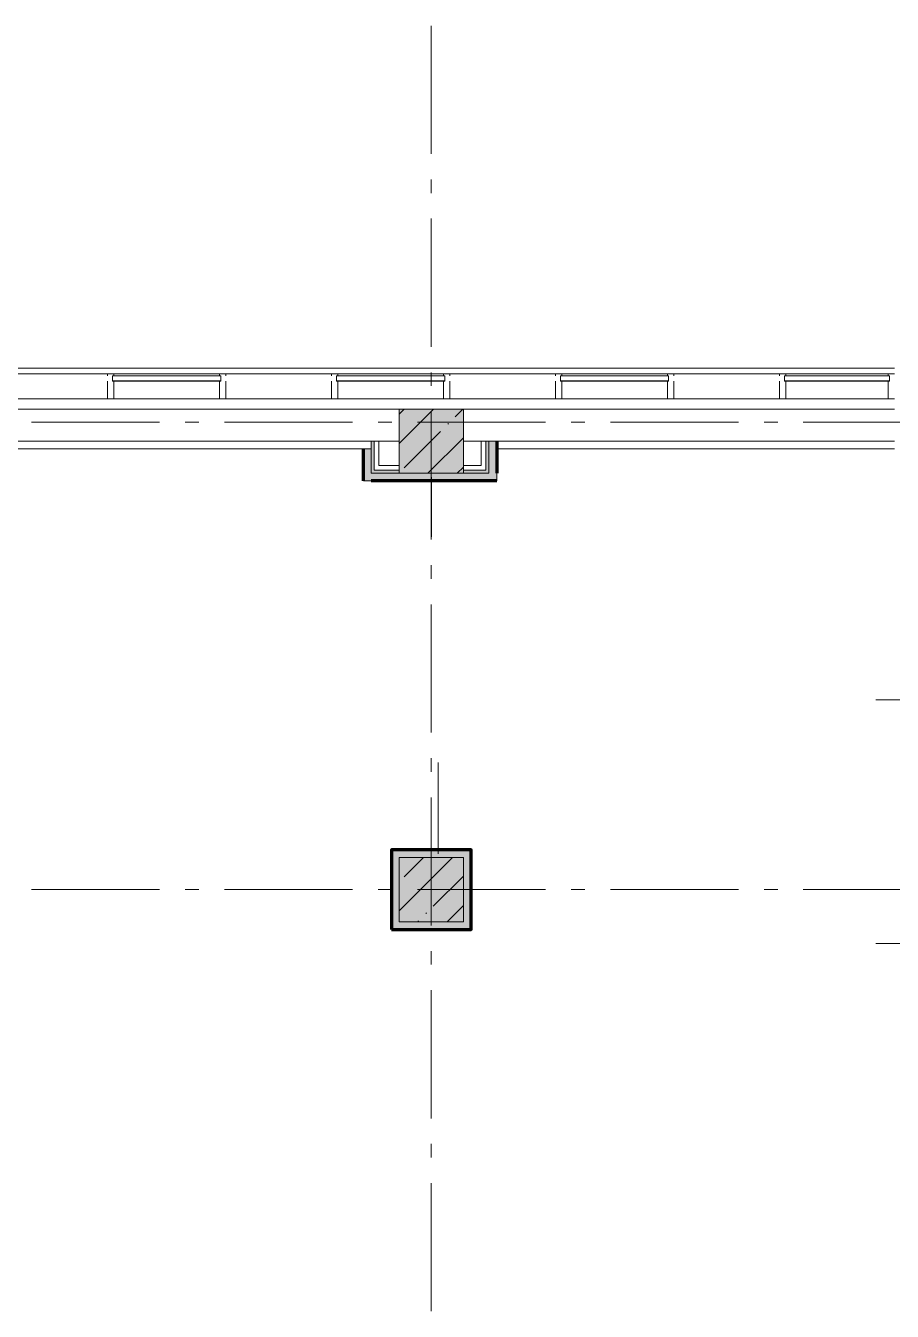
# Model space of a CAD drawing. Header units: millimetres. Extents: x -537608 to 253996, y -217170 to 186033.
# Drawn here: x -359227 to -352464, y -13692 to -3657 of the extents above; entities that cross this region are included whole.
import ezdxf

# ---------------------------------------------------------------- set-up
doc = ezdxf.new("R2010")
doc.units = ezdxf.units.MM
doc.layers.add('16) Лак 1.6м', color=160, linetype='Continuous', lineweight=90)
doc.layers.add('PDF _Геометрия', color=7, linetype='Continuous')
doc.layers.add('PDF _Сплошная заливка', color=7, linetype='Continuous', true_color=0xffffff)

msp = doc.modelspace()

# ---------------------------------------------------------------- hatches: boundary and pattern name
at = {"layer": 'PDF _Сплошная заливка', "transparency": 33554559}
msp.add_hatch(color=256, dxfattribs=at).paths.add_polyline_path([(-356311.3745, -7150.6582), (-355811.3724, -7150.6582), (-355811.3724, -6650.6577), (-356311.3745, -6650.6577), (-356311.3745, -6865.691)])
at = {"layer": 'PDF _Сплошная заливка', "true_color": 0xfec501, "transparency": 33554559}
for points in [[(-355811.3724, -10150.6589), (-355811.3724, -10090.6585), (-356371.373, -10090.6585), (-356371.373, -10150.6589), (-356311.3745, -10150.6589)], [(-355811.3724, -10650.6589), (-355751.3738, -10650.6589), (-355751.3738, -10090.6585), (-355811.3724, -10090.6585), (-355811.3724, -10150.6589)], [(-355811.3724, -10710.6585), (-355751.3738, -10710.6585), (-355751.3738, -10650.6589), (-356311.3745, -10650.6589), (-356311.3745, -10710.6585)]]:
    msp.add_hatch(color=40, dxfattribs=at).paths.add_polyline_path(points)

# ---------------------------------------------------------------- linework, layer by layer
at = {"layer": '16) Лак 1.6м'}
for p, q in [((-355551.373, -6900.6582), (-355551.373, -7150.6582)), ((-356591.3706, -7210.6584), (-356591.3706, -6960.6578)), ((-355551.373, -7210.6584), (-356531.372, -7210.6584))]:
    msp.add_line(p, q, dxfattribs=at)
msp.add_lwpolyline([(-356371.373, -10710.6585), (-355751.3738, -10710.6585), (-355751.3738, -10090.6585), (-356371.373, -10090.6585)], close=True, dxfattribs=at)
at = {"layer": 'PDF _Геометрия', "color": 253, "lineweight": 9, "true_color": 0xaaaaaa}
for p, q in [((-356061.3734, -4656.9137), (-356061.3734, -3656.9137)), ((-356061.3734, -4962.7473), (-356061.3734, -4856.9145)), ((-356061.3734, -6162.7476), (-356061.3734, -5162.7482)), ((-360301.3675, -6330.6587), (-352446.3735, -6330.6587)), ((-356061.3734, -6468.5818), (-356061.3734, -6362.7479)), ((-358548.5956, -6428.6574), (-357704.7064, -6428.6574)), ((-357714.7046, -6430.6575), (-358538.5972, -6430.6575)), ((-356800.8186, -6428.6574), (-355956.9293, -6428.6574)), ((-355966.9276, -6430.6575), (-356790.8116, -6430.6575)), ((-355053.033, -6428.6574), (-354209.1437, -6428.6574)), ((-354219.1506, -6430.6575), (-355043.0346, -6430.6575)), ((-353305.2559, -6428.6574), (-352486.3668, -6428.6574)), ((-352496.3737, -6430.6575), (-353295.2576, -6430.6575)), ((-356061.3734, -7668.5815), (-356061.3734, -6668.5816)), ((-358181.6977, -6750.6576), (-359181.702, -6750.6576)), ((-357875.8662, -6750.6576), (-357981.6968, -6750.6576)), ((-356675.8611, -6750.6576), (-357675.8653, -6750.6576)), ((-356370.0296, -6750.6576), (-356475.8689, -6750.6576)), ((-355170.0331, -6750.6576), (-356170.0288, -6750.6576)), ((-354864.2016, -6750.6576), (-354970.0322, -6750.6576)), ((-353664.1965, -6750.6576), (-354664.2007, -6750.6576)), ((-353358.365, -6750.6576), (-353464.1956, -6750.6576)), ((-352158.3599, -6750.6576), (-353158.3641, -6750.6576)), ((-356061.3734, -7974.4152), (-356061.3734, -7868.5813)), ((-356061.3734, -9174.4149), (-356061.3734, -8174.415)), ((-356061.3734, -9480.2483), (-356061.3734, -9374.4158)), ((-356061.3734, -10680.2493), (-356061.3734, -9680.2484)), ((-359181.702, -10400.6592), (-358181.6977, -10400.6592)), ((-357981.6968, -10400.6592), (-357875.8662, -10400.6592)), ((-357675.8653, -10400.6592), (-356675.8611, -10400.6592)), ((-356475.8689, -10400.6592), (-356370.0296, -10400.6592)), ((-356170.0288, -10400.6592), (-355170.0331, -10400.6592)), ((-354970.0322, -10400.6592), (-354864.2016, -10400.6592)), ((-354664.2007, -10400.6592), (-353664.1965, -10400.6592)), ((-353464.1956, -10400.6592), (-353358.365, -10400.6592)), ((-353158.3641, -10400.6592), (-352158.3599, -10400.6592)), ((-356061.3734, -10986.0827), (-356061.3734, -10880.2489)), ((-356061.3734, -12186.0826), (-356061.3734, -11186.083)), ((-356061.3734, -12491.916), (-356061.3734, -12386.0828)), ((-356061.3734, -13691.9158), (-356061.3734, -12691.9161))]:
    msp.add_line(p, q, dxfattribs=at)
at = {"layer": 'PDF _Геометрия', "lineweight": 9}
for p, q in [((-358588.5974, -6373.658), (-359412.4815, -6373.658)), ((-358538.5972, -6373.658), (-358588.5974, -6373.658)), ((-358588.5974, -6373.658), (-358588.5974, -6390.6572)), ((-358548.5956, -6430.6575), (-358548.5956, -6390.6572)), ((-358548.5956, -6390.6572), (-358538.5972, -6390.6572)), ((-357714.7046, -6373.658), (-358538.5972, -6373.658)), ((-358538.5972, -6390.6572), (-358538.5972, -6373.658)), ((-357714.7046, -6390.6572), (-358538.5972, -6390.6572)), ((-357664.7044, -6373.658), (-357714.7046, -6373.658)), ((-357714.7046, -6373.658), (-357714.7046, -6390.6572)), ((-357714.7046, -6390.6572), (-357704.7064, -6390.6572)), ((-357704.7064, -6390.6572), (-357704.7064, -6430.6575)), ((-356840.8118, -6373.658), (-357664.7044, -6373.658)), ((-357664.7044, -6390.6572), (-357664.7044, -6373.658)), ((-356790.8116, -6373.658), (-356840.8118, -6373.658)), ((-356840.8118, -6373.658), (-356840.8118, -6390.6572)), ((-356800.8186, -6430.6575), (-356800.8186, -6390.6572)), ((-356800.8186, -6390.6572), (-356790.8116, -6390.6572)), ((-355966.9276, -6373.658), (-356790.8116, -6373.658)), ((-356790.8116, -6390.6572), (-356790.8116, -6373.658)), ((-355966.9276, -6390.6572), (-356790.8116, -6390.6572)), ((-355916.9274, -6373.658), (-355966.9276, -6373.658)), ((-355966.9276, -6373.658), (-355966.9276, -6390.6572)), ((-355966.9276, -6390.6572), (-355956.9293, -6390.6572)), ((-355956.9293, -6390.6572), (-355956.9293, -6430.6575)), ((-355093.0348, -6373.658), (-355916.9274, -6373.658)), ((-355916.9274, -6390.6572), (-355916.9274, -6373.658)), ((-355043.0346, -6373.658), (-355093.0348, -6373.658)), ((-355093.0348, -6373.658), (-355093.0348, -6390.6572)), ((-355053.033, -6430.6575), (-355053.033, -6390.6572)), ((-355053.033, -6390.6572), (-355043.0346, -6390.6572)), ((-354219.1506, -6373.658), (-355043.0346, -6373.658)), ((-355043.0346, -6390.6572), (-355043.0346, -6373.658)), ((-354219.1506, -6390.6572), (-355043.0346, -6390.6572)), ((-354169.1504, -6373.658), (-354219.1506, -6373.658)), ((-354219.1506, -6373.658), (-354219.1506, -6390.6572)), ((-354219.1506, -6390.6572), (-354209.1437, -6390.6572)), ((-354209.1437, -6390.6572), (-354209.1437, -6430.6575)), ((-353345.2578, -6373.658), (-354169.1504, -6373.658)), ((-354169.1504, -6390.6572), (-354169.1504, -6373.658)), ((-353295.2576, -6373.658), (-353345.2578, -6373.658)), ((-353345.2578, -6373.658), (-353345.2578, -6390.6572)), ((-353305.2559, -6430.6575), (-353305.2559, -6390.6572)), ((-353305.2559, -6390.6572), (-353295.2576, -6390.6572)), ((-352496.3737, -6373.658), (-353295.2576, -6373.658)), ((-353295.2576, -6390.6572), (-353295.2576, -6373.658)), ((-352496.3737, -6390.6572), (-353295.2576, -6390.6572)), ((-352446.3735, -6373.658), (-352496.3737, -6373.658)), ((-352496.3737, -6373.658), (-352496.3737, -6390.6572)), ((-352496.3737, -6390.6572), (-352486.3668, -6390.6572)), ((-352486.3668, -6390.6572), (-352486.3668, -6430.6575)), ((-358588.5974, -6430.6575), (-358588.5974, -6570.6577)), ((-358538.5972, -6430.6575), (-358548.5956, -6430.6575)), ((-358538.5972, -6570.6577), (-358538.5972, -6430.6575)), ((-357704.7064, -6430.6575), (-357714.7046, -6430.6575)), ((-357714.7046, -6430.6575), (-357714.7046, -6570.6577)), ((-357664.7044, -6570.6577), (-357664.7044, -6430.6575)), ((-356840.8118, -6430.6575), (-356840.8118, -6570.6577)), ((-356790.8116, -6430.6575), (-356800.8186, -6430.6575)), ((-356790.8116, -6570.6577), (-356790.8116, -6430.6575)), ((-355956.9293, -6430.6575), (-355966.9276, -6430.6575)), ((-355966.9276, -6430.6575), (-355966.9276, -6570.6577)), ((-355916.9274, -6570.6577), (-355916.9274, -6430.6575)), ((-355093.0348, -6430.6575), (-355093.0348, -6570.6577)), ((-355043.0346, -6430.6575), (-355053.033, -6430.6575)), ((-355043.0346, -6570.6577), (-355043.0346, -6430.6575)), ((-354209.1437, -6430.6575), (-354219.1506, -6430.6575)), ((-354219.1506, -6430.6575), (-354219.1506, -6570.6577)), ((-354169.1504, -6570.6577), (-354169.1504, -6430.6575)), ((-353345.2578, -6430.6575), (-353345.2578, -6570.6577)), ((-353295.2576, -6430.6575), (-353305.2559, -6430.6575)), ((-353295.2576, -6570.6577), (-353295.2576, -6430.6575)), ((-352486.3668, -6430.6575), (-352496.3737, -6430.6575)), ((-352496.3737, -6430.6575), (-352496.3737, -6570.6577)), ((-358588.5974, -6570.6577), (-359412.4815, -6570.6577)), ((-358588.5974, -6570.6577), (-358538.5972, -6570.6577)), ((-357714.7046, -6570.6577), (-358538.5972, -6570.6577)), ((-357714.7046, -6570.6577), (-357664.7044, -6570.6577)), ((-356840.8118, -6570.6577), (-357664.7044, -6570.6577)), ((-356840.8118, -6570.6577), (-356790.8116, -6570.6577)), ((-355966.9276, -6570.6577), (-356790.8116, -6570.6577)), ((-355966.9276, -6570.6577), (-355916.9274, -6570.6577)), ((-355093.0348, -6570.6577), (-355916.9274, -6570.6577)), ((-355093.0348, -6570.6577), (-355043.0346, -6570.6577)), ((-354219.1506, -6570.6577), (-355043.0346, -6570.6577)), ((-354219.1506, -6570.6577), (-354169.1504, -6570.6577)), ((-353345.2578, -6570.6577), (-354169.1504, -6570.6577)), ((-353345.2578, -6570.6577), (-353295.2576, -6570.6577)), ((-352496.3737, -6570.6577), (-353295.2576, -6570.6577)), ((-352496.3737, -6570.6577), (-352446.3735, -6570.6577)), ((-356311.3745, -6650.6577), (-360311.3744, -6650.6577)), ((-360311.3744, -6650.6577), (-356311.3745, -6650.6577)), ((-356311.3745, -6917.3479), (-356044.6837, -6650.6577)), ((-356311.3745, -6689.25), (-356272.7763, -6650.6577)), ((-355811.3724, -6650.6577), (-356311.3745, -6650.6577)), ((-356311.3745, -6650.6577), (-356311.3745, -7150.6582)), ((-355875.0395, -6709.112), (-355816.5825, -6650.6577)), ((-355811.3724, -7150.6582), (-355811.3724, -6650.6577)), ((-352446.3735, -6650.6577), (-355811.3724, -6650.6577)), ((-355811.3724, -6650.6577), (-352446.3735, -6650.6577)), ((-356274.2059, -7108.2854), (-355989.0858, -6823.1621)), ((-355932.0584, -6766.1373), (-355927.3219, -6761.3955)), ((-356531.372, -6900.6582), (-360070.2521, -6900.6582)), ((-360070.2521, -6900.6582), (-356531.372, -6900.6582)), ((-356506.3719, -6900.6582), (-356531.372, -6900.6582)), ((-356531.372, -6900.6582), (-356531.372, -7090.6586)), ((-356471.3735, -6900.6582), (-356506.3719, -6900.6582)), ((-356506.3719, -6900.6582), (-356506.3719, -7090.6586)), ((-356311.3745, -6900.6582), (-356471.3735, -6900.6582)), ((-356471.3735, -7090.6586), (-356471.3735, -6900.6582)), ((-356088.4835, -7150.6582), (-355811.3724, -6873.545)), ((-355671.37, -6900.6582), (-355811.3724, -6900.6582)), ((-355671.37, -6900.6582), (-355636.3716, -6900.6582)), ((-355671.37, -7090.6586), (-355671.37, -6900.6582)), ((-355636.3716, -6900.6582), (-355611.3715, -6900.6582)), ((-355636.3716, -7125.6581), (-355636.3716, -6900.6582)), ((-355611.3715, -6900.6582), (-355611.3715, -7150.6582)), ((-355611.3715, -7150.6582), (-355611.3715, -6900.6582)), ((-355611.3715, -6900.6582), (-355551.373, -6900.6582)), ((-352446.3735, -6900.6582), (-355551.373, -6900.6582)), ((-355551.373, -6900.6582), (-352446.3735, -6900.6582)), ((-356591.3706, -6960.6578), (-360010.2536, -6960.6578)), ((-356591.3706, -6960.6578), (-356531.372, -6960.6578)), ((-356531.372, -6960.6578), (-356531.372, -7150.6582)), ((-352446.3735, -6960.6578), (-355551.373, -6960.6578)), ((-356531.372, -7090.6586), (-356531.372, -7125.6581)), ((-356506.3719, -7090.6586), (-356506.3719, -7125.6581)), ((-356311.3745, -7090.6586), (-356471.3735, -7090.6586)), ((-356311.3745, -7125.6581), (-356311.3745, -7090.6586)), ((-355860.3822, -7150.6582), (-355811.3724, -7101.6441)), ((-355811.3724, -7125.6581), (-355811.3724, -7090.6586)), ((-355811.3724, -7090.6586), (-355671.37, -7090.6586)), ((-356531.372, -7210.6584), (-356591.3706, -7210.6584)), ((-356531.372, -7125.6581), (-356531.372, -7150.6582)), ((-356531.372, -7150.6582), (-355611.3715, -7150.6582)), ((-356531.372, -7150.6582), (-356311.3745, -7150.6582)), ((-356506.3719, -7125.6581), (-356311.3745, -7125.6581)), ((-356311.3745, -7150.6582), (-356311.3745, -7125.6581)), ((-356311.3745, -7150.6582), (-355811.3724, -7150.6582)), ((-356059.1861, -7180.658), (-356059.1861, -7646.8076)), ((-355811.3724, -7150.6582), (-355811.3724, -7125.6581)), ((-355811.3724, -7125.6581), (-355671.37, -7125.6581)), ((-355671.37, -7150.6582), (-355811.3724, -7150.6582)), ((-355671.37, -7125.6581), (-355636.3716, -7125.6581)), ((-355636.3716, -7150.6582), (-355671.37, -7150.6582)), ((-355611.3715, -7150.6582), (-355636.3716, -7150.6582)), ((-355551.373, -7150.6582), (-355551.373, -7210.6584)), ((-351591.3664, -8918.6622), (-352591.3707, -8918.6622)), ((-356007.6271, -10120.6591), (-356007.6271, -9408.1383)), ((-355811.3724, -10090.6585), (-356371.373, -10090.6585)), ((-356371.373, -10090.6585), (-356371.373, -10150.6589)), ((-355751.3738, -10090.6585), (-355811.3724, -10090.6585)), ((-355751.3738, -10650.6589), (-355751.3738, -10090.6585)), ((-356371.373, -10150.6589), (-356371.373, -10710.6585)), ((-356311.3745, -10566.9254), (-355895.1051, -10150.6589)), ((-355811.3724, -10150.6589), (-356311.3745, -10150.6589)), ((-356311.3745, -10150.6589), (-356311.3745, -10650.6589)), ((-356274.2059, -10301.6655), (-356123.2063, -10150.6589)), ((-355811.3724, -10650.6589), (-355811.3724, -10150.6589)), ((-356046.1133, -10529.7635), (-355811.3724, -10295.0234)), ((-355938.9048, -10650.6589), (-355811.3724, -10523.1222)), ((-356103.1321, -10586.7875), (-356098.3957, -10582.0467)), ((-356371.373, -10710.6585), (-356311.3745, -10710.6585)), ((-356311.3745, -10650.6589), (-355811.3724, -10650.6589)), ((-356311.3745, -10710.6585), (-355751.3738, -10710.6585)), ((-356167.006, -10650.6589), (-356160.1596, -10643.8128)), ((-355751.3738, -10710.6585), (-355751.3738, -10650.6589)), ((-351591.3664, -10820.9708), (-352591.3707, -10820.9708))]:
    msp.add_line(p, q, dxfattribs=at)
at = {"layer": 'PDF _Сплошная заливка', "color": 75, "lineweight": 35, "true_color": 0x77b143, "transparency": 33554559}
for points in [[(-356506.3719, -7125.6581), (-356506.3719, -6900.6582), (-356531.372, -7125.6581), (-356531.372, -6900.6582)], [(-355611.3715, -7150.6582), (-355611.3715, -6900.6582), (-355636.3716, -7150.6582), (-355636.3716, -6900.6582)], [(-356311.3745, -7150.6582), (-356311.3745, -7125.6581), (-356531.372, -7150.6582), (-356531.372, -7125.6581)], [(-355811.3724, -7150.6582), (-355636.3716, -7150.6582), (-355811.3724, -7125.6581), (-355636.3716, -7125.6581)]]:
    msp.add_solid(points, dxfattribs=at)
at = {"layer": 'PDF _Сплошная заливка', "color": 11, "lineweight": 35, "true_color": 0xff7d7d, "transparency": 33554559}
for points in [[(-355551.373, -7150.6582), (-355551.373, -6900.6582), (-355611.3715, -7150.6582), (-355611.3715, -6900.6582)], [(-356531.372, -7210.6584), (-356531.372, -6960.6578), (-356591.3706, -7210.6584), (-356591.3706, -6960.6578)], [(-356531.372, -7210.6584), (-355551.373, -7210.6584), (-356531.372, -7150.6582), (-355551.373, -7150.6582)]]:
    msp.add_solid(points, dxfattribs=at)
at = {"layer": 'PDF _Сплошная заливка', "color": 40, "lineweight": 35, "true_color": 0xfec501, "transparency": 33554559}
msp.add_solid([(-356311.3745, -10710.6585), (-356311.3745, -10150.6589), (-356371.373, -10710.6585), (-356371.373, -10150.6589)], dxfattribs=at)
at = {"layer": 'PDF _Сплошная заливка', "lineweight": 35, "transparency": 33554559}
msp.add_solid([(-356311.3745, -10650.6589), (-355811.3724, -10650.6589), (-356311.3745, -10150.6589), (-355811.3724, -10150.6589)], dxfattribs=at)

doc.saveas('drawing.dxf')
